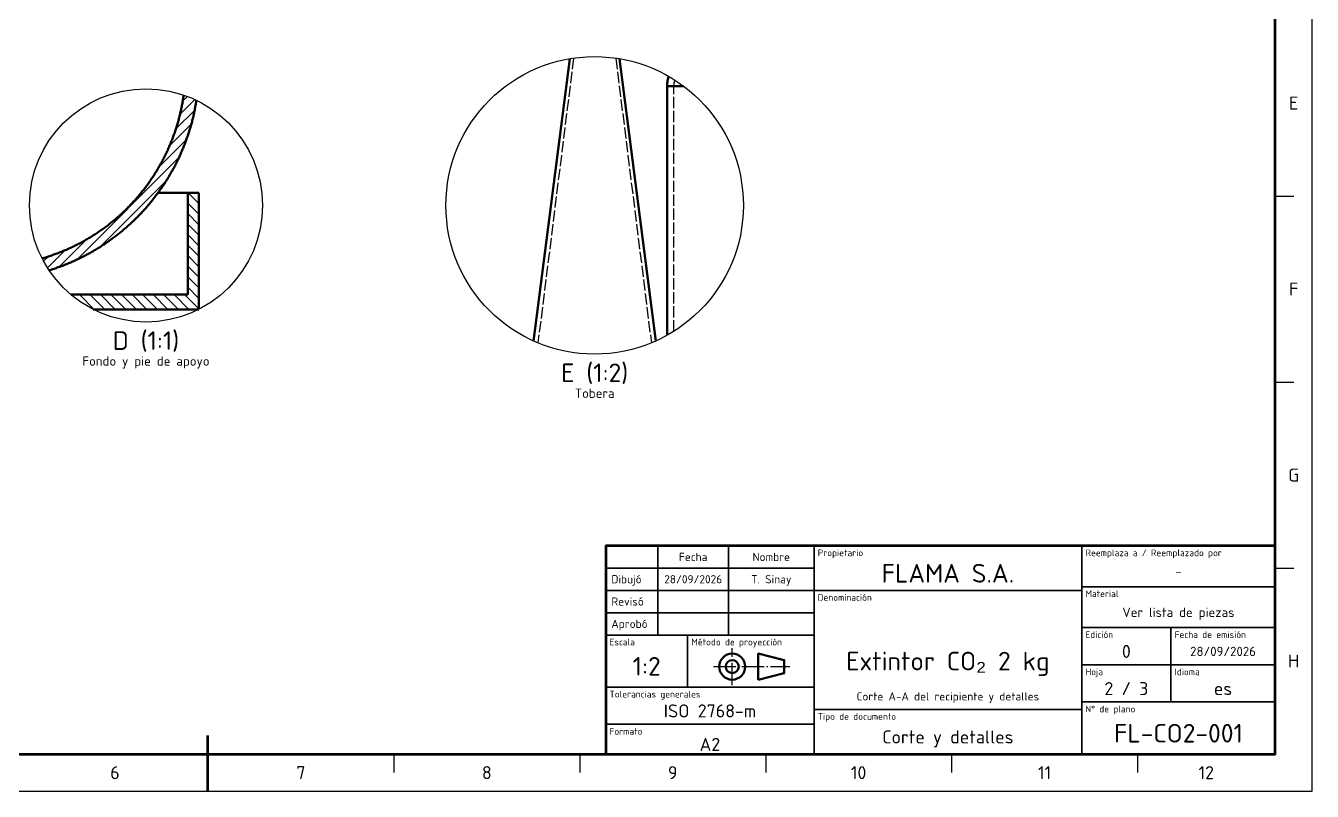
# Model space of a CAD drawing. Header units: millimetres. Extents: x 0 to 594, y 0 to 420.
# Drawn here: x 248 to 594, y 0 to 205.8 of the extents above; entities that cross this region are included whole.
import ezdxf
from ezdxf.enums import TextEntityAlignment as Align

# ---------------------------------------------------------------- set-up
doc = ezdxf.new("R2010")
doc.units = ezdxf.units.MM
doc.linetypes.add('ISO02-TRAZOS', pattern=[3.75, 3, -0.75])
doc.linetypes.add('ISO04-TRAZO-PUNTO', pattern=[7.625, 6, -0.75, 0.125, -0.75])
for name, color, linetype, lineweight in [('01-VISIBLE', 7, 'CONTINUOUS', 50), ('02-OCULTA', 4, 'ISO02-TRAZOS', 25), ('03-EJE', 1, 'ISO04-TRAZO-PUNTO', 25), ('05-RAYADO', 8, 'CONTINUOUS', 25), ('06-TEXTO', 7, 'CONTINUOUS', 25), ('07-RECUADRO', 7, 'CONTINUOUS', 70), ('08-FINA', 5, 'CONTINUOUS', 25), ('10-ROTULO', 7, 'CONTINUOUS', 35), ('11-TEXTO-ROTULO', 7, 'CONTINUOUS', 25)]:
    doc.layers.add(name, color=color, linetype=linetype, lineweight=lineweight)
doc.styles.add('ISO3098', font='isocpeur.ttf')

msp = doc.modelspace()

# ---------------------------------------------------------------- hatches: boundary and pattern name
at = {"layer": '05-RAYADO'}
h = msp.add_hatch(dxfattribs=at)
h.set_pattern_fill('ANSI31', scale=0.62992)
h.paths.add_polyline_path([(293.842, 185.644), (293.81, 185.423), (293.777, 185.201), (293.744, 184.98), (293.709, 184.759), (293.675, 184.538), (293.639, 184.317), (293.603, 184.096), (293.566, 183.875), (293.528, 183.654), (293.489, 183.434), (293.449, 183.214), (293.407, 182.994), (293.364, 182.774), (293.321, 182.555), (293.275, 182.335), (293.229, 182.116), (293.181, 181.898), (293.133, 181.679), (293.083, 181.461), (293.031, 181.243), (292.979, 181.025), (292.925, 180.808), (292.87, 180.591), (292.814, 180.374), (292.757, 180.158), (292.699, 179.942), (292.639, 179.726), (292.579, 179.51), (292.517, 179.295), (292.455, 179.08), (292.392, 178.865), (292.328, 178.651), (292.263, 178.437), (292.197, 178.223), (292.131, 178.009), (292.064, 177.795), (291.996, 177.582), (291.928, 177.369), (291.859, 177.156), (291.789, 176.943), (291.719, 176.731), (291.648, 176.518), (291.576, 176.306), (291.504, 176.094), (291.431, 175.883), (291.357, 175.671), (291.283, 175.46), (291.208, 175.249), (291.132, 175.039), (291.055, 174.828), (290.978, 174.618), (290.9, 174.408), (290.821, 174.199), (290.741, 173.99), (290.661, 173.781), (290.58, 173.572), (290.498, 173.364), (290.415, 173.156), (290.331, 172.948), (290.246, 172.741), (290.161, 172.534), (290.074, 172.328), (289.987, 172.122), (289.899, 171.916), (289.81, 171.711), (289.72, 171.506), (289.629, 171.301), (289.538, 171.097), (289.445, 170.893), (289.352, 170.689), (289.258, 170.486), (289.163, 170.283), (289.067, 170.081), (288.97, 169.879), (288.873, 169.678), (288.775, 169.476), (288.676, 169.276), (288.576, 169.075), (288.475, 168.875), (288.374, 168.676), (288.272, 168.477), (288.169, 168.278), (288.065, 168.08), (287.96, 167.882), (287.855, 167.684), (287.749, 167.487), (287.642, 167.29), (287.534, 167.094), (287.426, 166.898), (287.317, 166.703), (287.207, 166.508), (287.097, 166.313), (286.985, 166.119), (286.873, 165.925), (286.76, 165.732), (286.647, 165.539), (286.533, 165.346), (286.418, 165.154), (286.302, 164.963), (286.185, 164.771), (286.068, 164.581), (285.95, 164.391), (285.831, 164.201), (285.712, 164.011), (285.592, 163.823), (285.471, 163.634), (285.349, 163.446), (285.226, 163.259), (285.103, 163.072), (284.979, 162.886), (284.855, 162.7), (284.729, 162.514), (284.603, 162.329), (284.476, 162.145), (284.349, 161.961), (284.22, 161.778), (284.091, 161.595), (283.961, 161.412), (283.831, 161.23), (283.7, 161.049), (283.568, 160.868), (283.435, 160.688), (283.302, 160.508), (283.168, 160.329), (283.033, 160.15), (282.898, 159.972), (282.761, 159.794), (282.625, 159.617), (282.487, 159.44), (282.349, 159.264), (282.21, 159.089), (282.07, 158.914), (281.93, 158.739), (281.789, 158.566), (281.647, 158.392), (281.505, 158.22), (281.362, 158.047), (281.218, 157.876), (281.074, 157.705), (280.929, 157.534), (280.783, 157.364), (280.637, 157.195), (280.49, 157.026), (280.342, 156.858), (280.193, 156.69), (280.044, 156.523), (279.895, 156.357), (279.744, 156.191), (279.593, 156.026), (279.442, 155.861), (279.29, 155.697), (279.137, 155.533), (278.983, 155.37), (278.829, 155.208), (278.674, 155.046), (278.519, 154.885), (278.363, 154.725), (278.206, 154.565), (278.049, 154.406), (277.891, 154.247), (277.732, 154.089), (277.573, 153.932), (277.413, 153.775), (277.253, 153.619), (277.092, 153.463), (276.93, 153.309), (276.768, 153.154), (276.605, 153.001), (276.441, 152.848), (276.277, 152.696), (276.112, 152.544), (275.947, 152.393), (275.781, 152.243), (275.615, 152.093), (275.448, 151.944), (275.28, 151.796), (275.112, 151.648), (274.943, 151.501), (274.774, 151.354), (274.604, 151.209), (274.434, 151.064), (274.262, 150.919), (274.091, 150.776), (273.919, 150.632), (273.746, 150.49), (273.573, 150.348), (273.399, 150.207), (273.224, 150.067), (273.049, 149.928), (272.874, 149.789), (272.698, 149.65), (272.521, 149.513), (272.344, 149.376), (272.166, 149.24), (271.988, 149.104), (271.809, 148.97), (271.63, 148.835), (271.45, 148.702), (271.27, 148.569), (271.089, 148.438), (270.908, 148.306), (270.726, 148.176), (270.543, 148.046), (270.361, 147.917), (270.177, 147.788), (269.993, 147.661), (269.809, 147.534), (269.624, 147.408), (269.439, 147.282), (269.253, 147.158), (269.066, 147.034), (268.88, 146.91), (268.692, 146.788), (268.504, 146.666), (268.316, 146.545), (268.127, 146.425), (267.938, 146.305), (267.748, 146.186), (267.558, 146.068), (267.368, 145.951), (267.177, 145.834), (266.985, 145.718), (266.793, 145.603), (266.601, 145.489), (266.408, 145.375), (266.214, 145.262), (266.02, 145.15), (265.826, 145.039), (265.632, 144.928), (265.437, 144.819), (265.241, 144.71), (265.045, 144.601), (264.849, 144.494), (264.652, 144.387), (264.455, 144.281), (264.257, 144.176), (264.059, 144.072), (263.861, 143.968), (263.662, 143.866), (263.462, 143.763), (263.263, 143.662), (263.063, 143.562), (262.862, 143.462), (262.661, 143.363), (262.46, 143.265), (262.259, 143.168), (262.057, 143.071), (261.854, 142.976), (261.652, 142.881), (261.448, 142.787), (261.245, 142.693), (261.041, 142.601), (260.837, 142.509), (260.632, 142.418), (260.428, 142.328), (260.222, 142.239), (260.017, 142.15), (259.811, 142.062), (259.604, 141.976), (259.398, 141.889), (259.191, 141.804), (258.983, 141.72), (258.776, 141.636), (258.568, 141.553), (258.36, 141.471), (258.151, 141.39), (257.942, 141.31), (257.733, 141.23), (257.523, 141.151), (257.313, 141.074), (257.103, 140.997), (256.893, 140.92), (256.682, 140.845), (256.471, 140.77), (256.259, 140.697), (256.048, 140.624), (255.836, 140.551), (255.624, 140.48), (255.411, 140.41), (255.198, 140.34), (254.985, 140.271), (254.772, 140.203), (254.559, 140.136), (254.345, 140.07), (254.287, 140.053), (254.267, 140.083), (253.847, 140.728), (253.444, 141.383), (253.056, 142.048), (252.685, 142.722), (252.414, 143.244), (252.478, 143.263), (252.679, 143.324), (252.879, 143.386), (253.08, 143.448), (253.28, 143.511), (253.48, 143.574), (253.679, 143.638), (253.879, 143.703), (254.078, 143.768), (254.277, 143.834), (254.476, 143.9), (254.675, 143.967), (254.873, 144.035), (255.072, 144.103), (255.27, 144.172), (255.468, 144.242), (255.665, 144.312), (255.862, 144.383), (256.059, 144.455), (256.256, 144.528), (256.453, 144.601), (256.649, 144.675), (256.845, 144.749), (257.041, 144.825), (257.236, 144.901), (257.431, 144.978), (257.626, 145.055), (257.821, 145.134), (258.015, 145.213), (258.209, 145.293), (258.402, 145.374), (258.595, 145.456), (258.788, 145.539), (258.98, 145.622), (259.172, 145.706), (259.364, 145.791), (259.555, 145.877), (259.746, 145.964), (259.937, 146.051), (260.127, 146.139), (260.317, 146.228), (260.507, 146.318), (260.696, 146.408), (260.885, 146.5), (261.073, 146.592), (261.261, 146.684), (261.449, 146.778), (261.636, 146.872), (261.823, 146.967), (262.01, 147.063), (262.196, 147.16), (262.382, 147.257), (262.567, 147.355), (262.752, 147.453), (262.937, 147.553), (263.121, 147.653), (263.305, 147.754), (263.489, 147.855), (263.672, 147.957), (263.855, 148.06), (264.037, 148.164), (264.219, 148.268), (264.401, 148.373), (264.582, 148.479), (264.762, 148.585), (264.943, 148.692), (265.123, 148.8), (265.302, 148.908), (265.481, 149.018), (265.66, 149.128), (265.838, 149.238), (266.016, 149.349), (266.193, 149.461), (266.37, 149.574), (266.546, 149.687), (266.722, 149.801), (266.898, 149.916), (267.073, 150.031), (267.248, 150.148), (267.422, 150.264), (267.596, 150.382), (267.769, 150.5), (267.942, 150.619), (268.114, 150.738), (268.286, 150.859), (268.457, 150.979), (268.628, 151.101), (268.798, 151.223), (268.968, 151.346), (269.138, 151.47), (269.307, 151.594), (269.475, 151.719), (269.643, 151.845), (269.811, 151.971), (269.978, 152.098), (270.144, 152.225), (270.31, 152.354), (270.475, 152.482), (270.64, 152.612), (270.805, 152.742), (270.969, 152.873), (271.132, 153.004), (271.295, 153.136), (271.457, 153.269), (271.619, 153.403), (271.781, 153.537), (271.941, 153.671), (272.102, 153.806), (272.261, 153.942), (272.421, 154.079), (272.579, 154.216), (272.737, 154.354), (272.895, 154.492), (273.052, 154.631), (273.209, 154.771), (273.364, 154.911), (273.52, 155.052), (273.675, 155.193), (273.829, 155.335), (273.983, 155.478), (274.136, 155.621), (274.289, 155.765), (274.441, 155.909), (274.592, 156.054), (274.743, 156.2), (274.893, 156.346), (275.043, 156.493), (275.192, 156.64), (275.341, 156.788), (275.489, 156.937), (275.636, 157.086), (275.783, 157.236), (275.929, 157.386), (276.075, 157.537), (276.22, 157.689), (276.364, 157.841), (276.508, 157.993), (276.652, 158.146), (276.794, 158.3), (276.936, 158.454), (277.078, 158.609), (277.219, 158.764), (277.359, 158.92), (277.498, 159.077), (277.637, 159.234), (277.776, 159.392), (277.914, 159.55), (278.051, 159.708), (278.187, 159.867), (278.323, 160.027), (278.458, 160.187), (278.593, 160.348), (278.727, 160.51), (278.86, 160.671), (278.993, 160.834), (279.125, 160.997), (279.257, 161.16), (279.388, 161.324), (279.518, 161.488), (279.647, 161.653), (279.776, 161.819), (279.904, 161.985), (280.032, 162.151), (280.159, 162.318), (280.285, 162.486), (280.411, 162.654), (280.536, 162.822), (280.66, 162.991), (280.783, 163.16), (280.906, 163.33), (281.029, 163.501), (281.15, 163.672), (281.271, 163.843), (281.391, 164.015), (281.511, 164.187), (281.63, 164.36), (281.748, 164.533), (281.866, 164.707), (281.983, 164.881), (282.099, 165.055), (282.214, 165.23), (282.329, 165.406), (282.443, 165.582), (282.557, 165.758), (282.669, 165.935), (282.781, 166.112), (282.893, 166.29), (283.003, 166.468), (283.113, 166.647), (283.222, 166.826), (283.331, 167.005), (283.439, 167.185), (283.546, 167.365), (283.652, 167.546), (283.758, 167.727), (283.863, 167.909), (283.967, 168.091), (284.071, 168.273), (284.174, 168.456), (284.276, 168.639), (284.377, 168.823), (284.478, 169.007), (284.578, 169.191), (284.677, 169.376), (284.776, 169.561), (284.873, 169.746), (284.97, 169.932), (285.067, 170.119), (285.162, 170.305), (285.257, 170.492), (285.351, 170.68), (285.445, 170.868), (285.537, 171.056), (285.629, 171.244), (285.72, 171.433), (285.811, 171.622), (285.9, 171.812), (285.989, 172.002), (286.078, 172.192), (286.165, 172.383), (286.252, 172.574), (286.338, 172.765), (286.423, 172.957), (286.507, 173.149), (286.591, 173.341), (286.674, 173.534), (286.756, 173.726), (286.837, 173.92), (286.918, 174.113), (286.998, 174.307), (287.077, 174.501), (287.155, 174.696), (287.233, 174.891), (287.31, 175.086), (287.386, 175.281), (287.461, 175.477), (287.536, 175.673), (287.609, 175.87), (287.682, 176.066), (287.754, 176.263), (287.826, 176.46), (287.897, 176.658), (287.966, 176.855), (288.036, 177.053), (288.104, 177.252), (288.171, 177.45), (288.238, 177.649), (288.304, 177.848), (288.369, 178.047), (288.434, 178.247), (288.497, 178.447), (288.56, 178.647), (288.622, 178.847), (288.684, 179.048), (288.744, 179.249), (288.804, 179.45), (288.863, 179.651), (288.921, 179.852), (288.978, 180.054), (289.035, 180.256), (289.09, 180.458), (289.145, 180.661), (289.2, 180.863), (289.253, 181.066), (289.305, 181.269), (289.357, 181.472), (289.408, 181.676), (289.458, 181.879), (289.508, 182.083), (289.556, 182.287), (289.604, 182.491), (289.651, 182.696), (289.697, 182.9), (289.742, 183.105), (289.787, 183.31), (289.831, 183.515), (289.874, 183.72), (289.916, 183.926), (289.957, 184.131), (289.998, 184.337), (290.037, 184.543), (290.076, 184.749), (290.114, 184.955), (290.152, 185.162), (290.188, 185.368), (290.224, 185.575), (290.258, 185.782), (290.292, 185.989), (290.326, 186.196), (290.358, 186.403), (290.39, 186.61), (290.42, 186.818), (290.45, 187.025), (290.47, 187.164), (290.895, 187.017), (291.616, 186.749), (292.33, 186.464), (293.038, 186.16), (293.737, 185.84), (293.862, 185.779)])
h = msp.add_hatch(dxfattribs=at)
h.set_pattern_fill('ANSI31', scale=0.62992, angle=90)
h.paths.add_polyline_path([(294.583, 160.9), (294.583, 129.578), (294.53, 129.55), (266.137, 129.55), (265.555, 129.852), (264.881, 130.223), (264.216, 130.61), (263.561, 131.014), (262.916, 131.433), (262.282, 131.869), (261.658, 132.319), (261.046, 132.785), (260.445, 133.266), (260.108, 133.55), (291.583, 133.55), (291.583, 160.9)])

# ---------------------------------------------------------------- linework, layer by layer
at = {"layer": '01-VISIBLE'}
for points in [[(394.288, 196.932), (384.589, 121.024)], [(407.712, 196.932), (417.411, 121.024)], [(420.5, 189.591), (420.503, 189.842), (420.514, 190.094), (420.532, 190.345), (420.558, 190.595), (420.591, 190.844), (420.631, 191.093), (420.678, 191.34), (420.731, 191.585), (420.792, 191.83), (420.858, 192.072), (420.897, 192.198)], [(290.47, 187.164), (290.455, 187.058), (290.412, 186.761), (290.367, 186.463), (290.321, 186.166), (290.273, 185.869), (290.223, 185.573), (290.172, 185.277), (290.119, 184.981), (290.064, 184.685), (290.008, 184.39), (289.95, 184.095), (289.89, 183.8), (289.829, 183.506), (289.766, 183.212), (289.701, 182.918), (289.635, 182.625), (289.567, 182.332), (289.497, 182.039), (289.426, 181.747), (289.353, 181.456), (289.278, 181.164), (289.202, 180.873), (289.124, 180.583), (289.045, 180.293), (288.964, 180.003), (288.881, 179.714), (288.797, 179.426), (288.711, 179.138), (288.623, 178.85), (288.534, 178.563), (288.443, 178.276), (288.351, 177.99), (288.257, 177.705), (288.161, 177.42), (288.064, 177.135), (287.965, 176.851), (287.864, 176.568), (287.762, 176.285), (287.659, 176.003), (287.554, 175.721), (287.447, 175.44), (287.338, 175.16), (287.228, 174.88), (287.117, 174.6), (287.004, 174.322), (286.889, 174.044), (286.773, 173.767), (286.655, 173.49), (286.536, 173.214), (286.415, 172.939), (286.292, 172.664), (286.168, 172.39), (286.043, 172.117), (285.916, 171.845), (285.787, 171.573), (285.657, 171.302), (285.525, 171.031), (285.392, 170.762), (285.257, 170.493), (285.121, 170.225), (284.984, 169.958), (284.844, 169.691), (284.704, 169.426), (284.561, 169.161), (284.418, 168.897), (284.273, 168.633), (284.126, 168.371), (283.978, 168.109), (283.828, 167.848), (283.677, 167.588), (283.524, 167.329), (283.371, 167.071), (283.215, 166.814), (283.058, 166.557), (282.9, 166.302), (282.74, 166.047), (282.579, 165.793), (282.416, 165.54), (282.252, 165.288), (282.087, 165.037), (281.92, 164.787), (281.752, 164.538), (281.582, 164.29), (281.411, 164.042), (281.238, 163.796), (281.064, 163.551), (280.889, 163.307), (280.713, 163.063), (280.535, 162.821), (280.355, 162.58), (280.175, 162.339), (279.993, 162.1), (279.809, 161.862), (279.625, 161.624), (279.438, 161.388), (279.251, 161.153), (279.062, 160.919), (278.872, 160.686), (278.681, 160.454), (278.488, 160.223), (278.295, 159.993), (278.099, 159.765), (277.903, 159.537), (277.705, 159.311), (277.506, 159.085), (277.306, 158.861), (277.104, 158.638), (276.901, 158.416), (276.697, 158.195), (276.492, 157.976), (276.285, 157.757), (276.078, 157.54), (275.869, 157.324), (275.658, 157.109), (275.447, 156.895), (275.234, 156.682), (275.021, 156.471), (274.805, 156.261), (274.589, 156.052), (274.372, 155.844), (274.153, 155.638), (273.934, 155.432), (273.713, 155.228), (273.491, 155.025), (273.268, 154.824), (273.044, 154.624), (272.818, 154.425), (272.592, 154.227), (272.364, 154.03), (272.135, 153.835), (271.906, 153.641), (271.675, 153.449), (271.443, 153.257), (271.21, 153.067), (270.976, 152.879), (270.741, 152.691), (270.504, 152.505), (270.267, 152.32), (270.029, 152.137), (269.79, 151.955), (269.549, 151.774), (269.308, 151.595), (269.066, 151.417), (268.822, 151.24), (268.578, 151.065), (268.333, 150.891), (268.086, 150.719), (267.839, 150.548), (267.591, 150.378), (267.341, 150.21), (267.091, 150.043), (266.84, 149.878), (266.588, 149.714), (266.335, 149.552), (266.081, 149.391), (265.827, 149.231), (265.571, 149.073), (265.314, 148.916), (265.057, 148.761), (264.799, 148.607), (264.539, 148.454), (264.28, 148.303), (264.019, 148.153), (263.757, 148.005), (263.495, 147.858), (263.231, 147.713), (262.967, 147.569), (262.703, 147.427), (262.437, 147.286), (262.171, 147.146), (261.904, 147.008), (261.636, 146.872), (261.367, 146.737), (261.098, 146.604), (260.827, 146.472), (260.556, 146.341), (260.285, 146.213), (260.012, 146.086), (259.739, 145.96), (259.465, 145.836), (259.19, 145.714), (258.915, 145.594), (258.639, 145.475), (258.362, 145.357), (258.084, 145.242), (257.806, 145.128), (257.527, 145.016), (257.247, 144.905), (256.967, 144.796), (256.686, 144.689), (256.405, 144.583), (256.123, 144.479), (255.841, 144.376), (255.558, 144.274), (255.274, 144.174), (254.99, 144.075), (254.706, 143.978), (254.421, 143.881), (254.135, 143.787), (253.85, 143.693), (253.563, 143.601), (253.277, 143.51), (252.99, 143.42), (252.703, 143.331), (252.415, 143.244), (252.414, 143.244)], [(420.5, 189.591), (420.75, 189.591), (421, 189.591), (421.25, 189.591), (421.5, 189.591), (421.75, 189.591), (422, 189.591), (422.25, 189.591), (422.5, 189.591), (422.75, 189.591), (423, 189.591), (423.25, 189.591), (423.5, 189.591), (423.75, 189.591), (424, 189.591), (424.25, 189.591), (424.5, 189.591), (424.75, 189.591), (424.877, 189.591)], [(420.5, 122.578), (420.5, 189.591)], [(254.287, 140.053), (254.454, 140.104), (254.741, 140.194), (255.027, 140.285), (255.313, 140.377), (255.598, 140.472), (255.883, 140.567), (256.167, 140.665), (256.451, 140.763), (256.734, 140.864), (257.017, 140.965), (257.299, 141.068), (257.581, 141.173), (257.862, 141.279), (258.142, 141.387), (258.422, 141.496), (258.702, 141.607), (258.981, 141.719), (259.259, 141.832), (259.536, 141.947), (259.813, 142.064), (260.09, 142.182), (260.366, 142.301), (260.641, 142.422), (260.915, 142.544), (261.189, 142.668), (261.462, 142.793), (261.735, 142.919), (262.006, 143.047), (262.278, 143.177), (262.548, 143.308), (262.818, 143.44), (263.087, 143.574), (263.355, 143.709), (263.623, 143.846), (263.89, 143.984), (264.156, 144.123), (264.422, 144.264), (264.686, 144.406), (264.95, 144.549), (265.213, 144.694), (265.476, 144.841), (265.737, 144.988), (265.998, 145.138), (266.258, 145.288), (266.518, 145.44), (266.776, 145.593), (267.034, 145.748), (267.291, 145.904), (267.547, 146.061), (267.802, 146.22), (268.056, 146.379), (268.31, 146.541), (268.562, 146.703), (268.814, 146.867), (269.065, 147.033), (269.315, 147.199), (269.564, 147.367), (269.813, 147.536), (270.06, 147.707), (270.307, 147.879), (270.552, 148.052), (270.797, 148.226), (271.04, 148.402), (271.283, 148.579), (271.525, 148.758), (271.766, 148.937), (272.006, 149.118), (272.245, 149.3), (272.483, 149.483), (272.72, 149.668), (272.956, 149.854), (273.191, 150.041), (273.426, 150.229), (273.659, 150.419), (273.891, 150.61), (274.122, 150.802), (274.352, 150.995), (274.581, 151.189), (274.809, 151.385), (275.036, 151.582), (275.262, 151.78), (275.487, 151.979), (275.711, 152.179), (275.934, 152.381), (276.156, 152.584), (276.376, 152.788), (276.596, 152.993), (276.814, 153.199), (277.032, 153.406), (277.248, 153.615), (277.463, 153.824), (277.678, 154.035), (277.891, 154.247), (278.103, 154.46), (278.313, 154.674), (278.523, 154.89), (278.731, 155.106), (278.939, 155.323), (279.145, 155.542), (279.35, 155.762), (279.554, 155.982), (279.757, 156.204), (279.958, 156.427), (280.159, 156.651), (280.358, 156.876), (280.556, 157.102), (280.753, 157.329), (280.948, 157.557), (281.143, 157.786), (281.336, 158.016), (281.528, 158.247), (281.719, 158.479), (281.908, 158.713), (282.096, 158.947), (282.284, 159.182), (282.469, 159.418), (282.654, 159.655), (282.837, 159.893), (283.019, 160.132), (283.2, 160.372), (283.38, 160.613), (283.558, 160.855), (283.735, 161.098), (283.911, 161.341), (284.085, 161.586), (284.258, 161.832), (284.43, 162.078), (284.6, 162.326), (284.77, 162.574), (284.937, 162.823), (285.104, 163.073), (285.269, 163.324), (285.433, 163.576), (285.596, 163.829), (285.757, 164.083), (285.917, 164.337), (286.075, 164.592), (286.232, 164.848), (286.388, 165.105), (286.543, 165.363), (286.696, 165.621), (286.848, 165.881), (286.998, 166.141), (287.147, 166.402), (287.295, 166.663), (287.441, 166.926), (287.586, 167.189), (287.73, 167.453), (287.873, 167.717), (288.014, 167.983), (288.153, 168.249), (288.292, 168.515), (288.428, 168.783), (288.564, 169.051), (288.698, 169.32), (288.83, 169.59), (288.961, 169.86), (289.091, 170.131), (289.219, 170.403), (289.346, 170.676), (289.471, 170.949), (289.594, 171.223), (289.716, 171.497), (289.837, 171.773), (289.956, 172.048), (290.073, 172.325), (290.189, 172.602), (290.303, 172.88), (290.416, 173.159), (290.527, 173.438), (290.636, 173.718), (290.745, 173.998), (290.851, 174.279), (290.957, 174.56), (291.06, 174.842), (291.163, 175.125), (291.264, 175.408), (291.364, 175.691), (291.463, 175.975), (291.56, 176.259), (291.656, 176.544), (291.751, 176.829), (291.845, 177.114), (291.938, 177.4), (292.029, 177.686), (292.119, 177.973), (292.208, 178.26), (292.296, 178.547), (292.383, 178.835), (292.468, 179.123), (292.551, 179.412), (292.632, 179.701), (292.712, 179.991), (292.79, 180.281), (292.865, 180.572), (292.939, 180.863), (293.01, 181.155), (293.08, 181.448), (293.147, 181.741), (293.211, 182.034), (293.274, 182.328), (293.334, 182.622), (293.392, 182.917), (293.448, 183.212), (293.502, 183.508), (293.554, 183.804), (293.604, 184.1), (293.652, 184.397), (293.699, 184.693), (293.745, 184.99), (293.79, 185.288), (293.834, 185.585), (293.862, 185.779)], [(291.583, 160.9), (291.276, 160.9), (290.969, 160.9), (290.661, 160.9), (290.354, 160.9), (290.046, 160.9), (289.739, 160.9), (289.432, 160.9), (289.124, 160.9), (288.817, 160.9), (288.509, 160.9), (288.202, 160.9), (287.895, 160.9), (287.587, 160.9), (287.28, 160.9), (286.972, 160.9), (286.665, 160.9), (286.358, 160.9), (286.05, 160.9), (285.743, 160.9), (285.435, 160.9), (285.128, 160.9), (284.821, 160.9), (284.513, 160.9), (284.206, 160.9), (283.898, 160.9), (283.591, 160.9)], [(294.583, 160.9), (291.583, 160.9)], [(291.583, 133.55), (291.583, 160.9)], [(294.583, 160.9), (294.583, 129.578)], [(291.583, 133.55), (260.108, 133.55)], [(294.53, 129.55), (266.137, 129.55)]]:
    msp.add_lwpolyline(points, dxfattribs=at)
msp.add_lwpolyline([(445, 30), (452, 31.75), (452, 35.25), (445, 37)], close=True, dxfattribs=at)
for radius in [3.5, 1.75]:
    msp.add_circle((438, 33.5), radius, dxfattribs=at)
at = {"layer": '02-OCULTA'}
for points in [[(395.324, 197.093), (385.753, 120.521)], [(406.676, 197.093), (416.247, 120.521)], [(422.495, 191.232), (422.462, 191.087), (422.41, 190.841), (422.365, 190.594), (422.33, 190.345), (422.31, 190.094), (422.302, 189.842), (422.3, 189.591)], [(424.877, 189.591), (424.75, 189.591), (424.5, 189.591), (424.25, 189.591), (424, 189.591), (423.75, 189.591), (423.5, 189.591), (423.25, 189.591), (423, 189.591), (422.75, 189.591), (422.5, 189.591), (422.25, 189.591), (422, 189.591), (421.75, 189.591), (421.5, 189.591), (421.25, 189.591), (421, 189.591), (420.75, 189.591), (420.5, 189.591)], [(424.877, 189.591), (424.807, 189.591), (424.556, 189.591), (424.306, 189.591), (424.055, 189.591), (423.804, 189.591), (423.554, 189.591), (423.303, 189.591), (423.052, 189.591), (422.801, 189.591), (422.551, 189.591), (422.3, 189.591)], [(422.3, 189.591), (422.551, 189.591), (422.801, 189.591), (423.052, 189.591), (423.303, 189.591), (423.554, 189.591), (423.804, 189.591), (424.055, 189.591), (424.306, 189.591), (424.556, 189.591), (424.807, 189.591), (424.877, 189.591)], [(422.3, 123.644), (422.3, 189.591)]]:
    msp.add_lwpolyline(points, dxfattribs=at)
at = {"layer": '03-EJE'}
for p, q in [((438, 28.5), (438, 38.5)), ((433, 33.5), (453.5, 33.5))]:
    msp.add_line(p, q, dxfattribs=at)
at = {"layer": '07-RECUADRO'}
msp.add_line((297, 0), (297, 15), dxfattribs=at)
for points in [[(20, 10), (584, 10), (584, 410), (20, 410)], [(404, 10), (584, 10), (584, 66), (404, 66)]]:
    msp.add_lwpolyline(points, close=True, dxfattribs=at)
at = {"layer": '08-FINA'}
for p, q in [((584, 160), (589, 160)), ((584, 110), (589, 110)), ((584, 60), (589, 60)), ((347, 10), (347, 5)), ((397, 10), (397, 5)), ((447, 10), (447, 5)), ((497, 10), (497, 5)), ((547, 10), (547, 5))]:
    msp.add_line(p, q, dxfattribs=at)
msp.add_lwpolyline([(0, 0), (594, 0), (594, 420), (0, 420)], close=True, dxfattribs=at)
for centre, radius in [((401, 157.5), 40), ((280.333, 157.5), 31.35)]:
    msp.add_circle(centre, radius, dxfattribs=at)
at = {"layer": '10-ROTULO'}
for points in [[(404, 60), (418, 60), (418, 66), (404, 66)], [(418, 60), (437, 60), (437, 66), (418, 66)], [(437, 60), (460, 60), (460, 66), (437, 66)], [(460, 54), (532, 54), (532, 66), (460, 66)], [(532, 55), (584, 55), (584, 66), (532, 66)], [(404, 54), (418, 54), (418, 60), (404, 60)], [(418, 54), (437, 54), (437, 60), (418, 60)], [(437, 54), (460, 54), (460, 60), (437, 60)], [(404, 48), (418, 48), (418, 54), (404, 54)], [(418, 48), (437, 48), (437, 54), (418, 54)], [(437, 48), (460, 48), (460, 54), (437, 54)], [(460, 22), (532, 22), (532, 54), (460, 54)], [(532, 44), (584, 44), (584, 55), (532, 55)], [(404, 42), (418, 42), (418, 48), (404, 48)], [(418, 42), (437, 42), (437, 48), (418, 48)], [(437, 42), (460, 42), (460, 48), (437, 48)], [(404, 28), (426, 28), (426, 42), (404, 42)], [(426, 28), (460, 28), (460, 42), (426, 42)], [(532, 34), (556, 34), (556, 44), (532, 44)], [(556, 34), (584, 34), (584, 44), (556, 44)], [(532, 24), (556, 24), (556, 34), (532, 34)], [(556, 24), (584, 24), (584, 34), (556, 34)], [(404, 18), (460, 18), (460, 28), (404, 28)], [(460, 10), (532, 10), (532, 22), (460, 22)], [(532, 10), (584, 10), (584, 24), (532, 24)], [(404, 10), (460, 10), (460, 18), (404, 18)]]:
    msp.add_lwpolyline(points, close=True, dxfattribs=at)

# ---------------------------------------------------------------- texts
at = {"layer": '06-TEXTO', "style": 'ISO3098'}
for s, height, p in [('E', 3.5, (589, 185)), ('F', 3.5, (589, 135)), ('D (1:1)', 5, (280.333, 121.15)), ('Fondo y pie de apoyo', 2.5, (280.333, 115.65)), ('E (1:2)', 5, (401, 112.5)), ('Tobera', 2.5, (401, 107)), ('G', 3.5, (589, 85)), ('H', 3.5, (589, 35)), ('6', 3.5, (272, 5)), ('7', 3.5, (322, 5)), ('8', 3.5, (372, 5)), ('9', 3.5, (422, 5)), ('10', 3.5, (472, 5)), ('11', 3.5, (522, 5)), ('12', 3.5, (565.5, 5))]:
    msp.add_text(s, height=height, dxfattribs=at).set_placement(p, align=Align.MIDDLE_CENTER)
at = {"layer": '11-TEXTO-ROTULO', "style": 'ISO3098'}
for s, height, p in [('Fecha', 2.2, (427.5, 63)), ('Nombre', 2.2, (448.5, 63)), ('FLAMA S.A.', 5, (496, 58.6)), ('-', 2.5, (558, 59.1)), ('28/09/2026', 2.2, (427.5, 57)), ('T. Sinay', 2.2, (448.5, 57)), ('Ver lista de piezas', 2.5, (558, 48.1)), ('0', 3.5, (544, 37.6)), ('28/09/2026', 2.5, (570, 37.6)), ('1:2', 5, (415, 33.6)), ('Extintor CO₂ 2 kg', 5, (496, 35)), ('2 / 3', 3.5, (544, 27.6)), ('es', 3.5, (570, 27.6)), ('Corte A-A del recipiente y detalles', 2.2, (496, 25.5)), ('ISO 2768-m', 3.5, (432, 21.6)), ('FL-CO2-001', 5, (558, 15.6)), ('A2', 3.5, (432, 12.6)), ('Corte y detalles', 3.5, (496, 14.6))]:
    msp.add_text(s, height=height, dxfattribs=at).set_placement(p, align=Align.MIDDLE_CENTER)
for s, p in [('Propietario', (461, 65)), ('Reemplaza a / Reemplazado por', (533, 65)), ('Denominación', (461, 53)), ('Material', (533, 54)), ('Edición', (533, 43)), ('Fecha de emisión', (557, 43)), ('Escala', (405, 41)), ('Método de proyección', (427, 41)), ('Hoja', (533, 33)), ('Idioma', (557, 33)), ('Tolerancias generales', (405, 27)), ('Tipo de documento', (461, 21)), ('N° de plano', (533, 23)), ('Formato', (405, 17))]:
    msp.add_text(s, height=1.8, dxfattribs=at).set_placement(p, align=Align.TOP_LEFT)
for s, p in [('Dibujó', (405.5, 57)), ('Revisó', (405.5, 51)), ('Aprobó', (405.5, 45))]:
    msp.add_text(s, height=2.2, dxfattribs=at).set_placement(p, align=Align.MIDDLE_LEFT)

doc.saveas('drawing.dxf')
